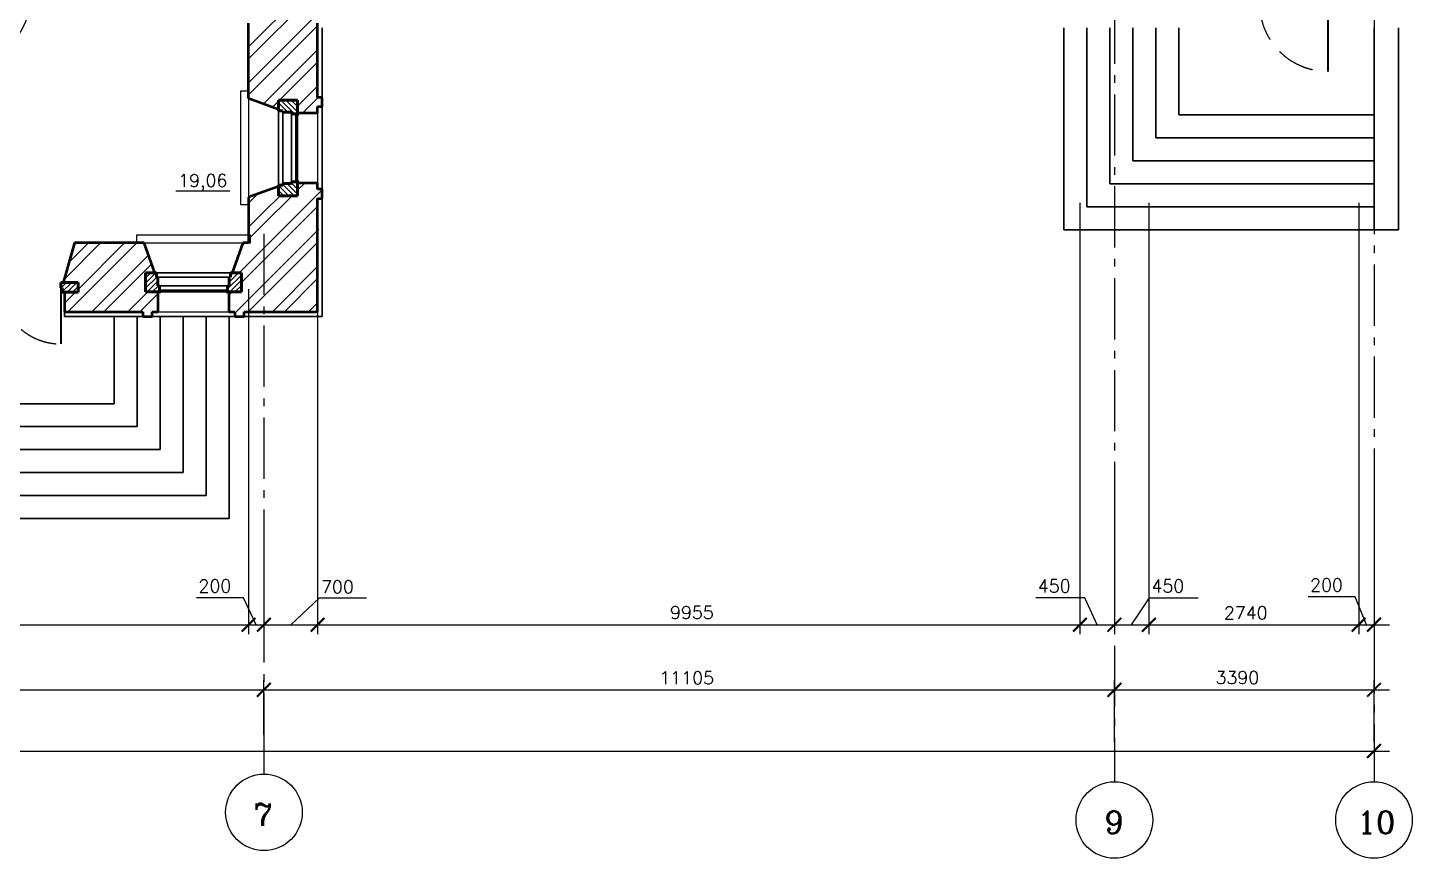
# Model space of a CAD drawing. Header units: millimetres. Extents: x 60 to 102290, y 34 to 65730.
# Drawn here: x 26999 to 45079, y 34 to 10881 of the extents above; entities that cross this region are included whole.
import ezdxf
from ezdxf.enums import TextEntityAlignment as Align

# ---------------------------------------------------------------- set-up
doc = ezdxf.new("R2010")
doc.units = ezdxf.units.MM
doc.linetypes.add('GOST2.303 4', pattern=[7, 5, -2, 0])
doc.linetypes.add('GOST2.303 6', pattern=[12, 8, -1.5, 1, -1.5])
for name, color, linetype in [('axes', 40, 'GOST2.303 6'), ('dim', 4, 'Continuous'), ('text', 177, 'Continuous')]:
    doc.layers.add(name, color=color, linetype=linetype)
doc.styles.add('GOST 2.304', font='romanc.shx', dxfattribs={"oblique": 15})

msp = doc.modelspace()

# ---------------------------------------------------------------- linework, layer by layer
at = {"lineweight": 25, "ltscale": 100}
for p, q in [((29884.3, 10632.8), (30921.5, 11670)), ((29884.3, 10475.6), (30963.4, 11554.7)), ((29884.3, 10161.3), (30924, 11201)), ((29884.3, 10004.2), (30784.3, 10904.2)), ((30079.5, 9885.1), (30784.3, 10589.8)), ((30287.6, 9936.1), (30784.3, 10432.7)), ((29784.3, 8566.1), (29784.3, 10056.1)), ((29784.3, 10056.1), (29884.3, 10056.1)), ((29884.3, 9956.1), (29884.1, 8666.1)), ((29884.3, 10056.1), (29884.3, 9956.1)), ((30524.3, 9858.4), (30784.3, 10118.4)), ((30594.1, 9771.1), (30784.3, 9961.2)), ((30194.7, 9843.2), (30274.3, 9922.7)), ((30274.3, 9899.1), (30397.3, 9776.1)), ((30274.3, 9831.8), (30310, 9796.1)), ((30304.7, 9936.1), (30484.7, 9756.1)), ((30372, 9936.1), (30524.3, 9783.8)), ((30439.4, 9936.1), (30524.3, 9851.2)), ((30506.7, 9936.1), (30524.3, 9918.5)), ((30784.6, 9771.1), (30784.1, 8851.1)), ((30501.3, 9739.5), (30504.7, 9736.1)), ((30498.9, 8866.1), (30524.1, 8840.9)), ((29884.1, 8589.6), (30004.3, 8709.8)), ((30084.3, 8475.5), (30294.9, 8686.1)), ((30084.3, 8318.3), (30452, 8686.1)), ((30274.1, 8821.5), (30409.5, 8686.1)), ((30274.1, 8754.1), (30342.1, 8686.1)), ((30274.1, 8686.8), (30274.8, 8686.1)), ((30274.3, 8194), (30844.4, 8764.1)), ((30330.1, 8832.8), (30476.9, 8686.1)), ((30384.2, 8846.1), (30524.1, 8706.2)), ((30445.1, 8852.5), (30524.1, 8773.5)), ((30524.1, 8758.1), (30617, 8851.1)), ((29884.3, 8566.1), (29784.3, 8566.1)), ((29884.3, 8666.1), (29884.3, 8566.1)), ((30568.5, 8331), (30784.1, 8546.7)), ((29884.2, 8275.4), (30084.3, 8475.5)), ((29927.9, 8161.9), (30084.3, 8318.3)), ((30524.3, 8286.8), (30568.5, 8331)), ((29909.3, 8171), (28419.9, 8171)), ((28419.9, 8171), (28419.9, 8071)), ((29704.3, 7152.5), (30802.8, 8251)), ((29761.3, 7681), (30274.3, 8194)), ((29789.3, 7551.8), (30403.5, 8166)), ((29884.3, 8118.3), (29927.9, 8161.9)), ((29909.3, 8071), (29909.3, 8171)), ((30403.5, 8166), (30524.3, 8286.8)), ((27474.6, 7594.5), (27951.2, 8071)), ((27522.6, 7171), (28422.6, 8071)), ((27536.5, 7813.5), (27794, 8071)), ((27656.3, 7461.8), (28265.5, 8071)), ((28419.9, 8071), (28519.9, 8071)), ((28519.3, 8071), (29809.3, 8071)), ((29793.4, 8027.4), (29837, 8071)), ((29809.3, 8071), (29909.3, 8071)), ((29879.9, 7171), (30784.3, 8075.4)), ((30839.9, 8131), (30844.6, 8135.7)), ((27836.9, 7171), (28577.3, 7911.4)), ((27994.1, 7171), (28619.2, 7796.2)), ((28674.7, 7681), (28539.3, 7545.6)), ((28607.3, 7681), (28539.3, 7613)), ((28540, 7681), (28539.3, 7680.3)), ((28686, 7625), (28539.3, 7478.3)), ((29789.3, 7650.7), (29609.3, 7470.6)), ((29752.3, 7681), (29629.3, 7558)), ((29685, 7681), (29649.3, 7645.3)), ((30194.3, 7171), (30784.3, 7761.1)), ((30351.4, 7171), (30784.3, 7603.9)), ((27439.6, 7553.5), (27431.3, 7545.2)), ((27507, 7553.5), (27438, 7484.5)), ((27574.3, 7553.5), (27451.3, 7430.5)), ((27479.3, 7284.8), (27623, 7428.5)), ((27641.7, 7553.5), (27516.7, 7428.5)), ((27656.3, 7500.8), (27584, 7428.5)), ((27656.3, 7433.4), (27651.4, 7428.5)), ((28308.4, 7171), (28568.4, 7431)), ((28699.3, 7570.9), (28559.4, 7431)), ((28705.8, 7510), (28626.8, 7431)), ((28719.3, 7456.2), (28694.1, 7431)), ((29592.7, 7454), (29589.3, 7450.6)), ((29624.3, 7386.8), (29668.5, 7431)), ((29789.3, 7583.3), (29637, 7431)), ((29789.3, 7515.9), (29704.4, 7431)), ((29789.3, 7448.6), (29771.7, 7431)), ((28465.6, 7171), (28704.3, 7409.8)), ((30665.7, 7171), (30784.3, 7289.6)), ((28704.3, 7171), (29624.3, 7171)), ((29819.9, 7111), (29824.3, 7115.4))]:
    msp.add_line(p, q, dxfattribs=at)
at = {"lineweight": 40, "ltscale": 100}
for p, q in [((43974.3, 11201), (43974.3, 10311)), ((27431.3, 7553.5), (27431.3, 6751.5))]:
    msp.add_line(p, q, dxfattribs=at)
at = {"lineweight": 53, "ltscale": 100}
for p, q in [((29884.3, 9956.1), (29884.3, 10941)), ((30784.3, 9971.1), (30784.3, 10941)), ((30274.3, 9814.2), (29884.3, 9956.1)), ((30844.6, 9971.1), (30784.3, 9971.1)), ((30844.6, 9851.1), (30844.6, 9971.1)), ((30534.6, 9771.1), (30524.3, 9771.1)), ((30524.3, 9771.1), (30784.3, 9771.1)), ((30784.3, 9771.1), (30784.3, 9851.1)), ((30784.3, 9851.1), (30844.6, 9851.1)), ((30274.1, 8807.9), (29884.1, 8666.1)), ((30784.4, 8851.1), (30524.1, 8851.1)), ((30784.4, 8771.1), (30784.4, 8851.1)), ((30844.4, 8771.1), (30784.4, 8771.1)), ((30844.4, 8651.1), (30844.4, 8771.1)), ((29884.1, 8666.1), (29884.3, 8071)), ((30784.3, 7171), (30784.1, 8651.1)), ((30784.1, 8651.1), (30844.4, 8651.1)), ((27609.3, 8071), (27479.3, 7611)), ((28519.3, 8071), (27609.3, 8071)), ((28639.3, 7741), (28519.3, 8071)), ((29809.3, 8071), (29667.5, 7681)), ((29884.3, 8071), (29809.3, 8071)), ((27479.3, 7611), (27463, 7553.5)), ((28661.1, 7681), (28639.3, 7741)), ((27479.3, 7421), (27479.3, 7428.5)), ((27479.3, 7428.5), (27479.3, 7171)), ((28704.3, 7171), (28704.3, 7431)), ((29624.3, 7421), (29624.3, 7431)), ((29624.3, 7431), (29624.3, 7171)), ((27479.3, 7171), (28504.3, 7171)), ((28504.3, 7171), (28504.3, 7111)), ((28504.3, 7111), (28624.3, 7111)), ((28624.3, 7111), (28624.3, 7171)), ((28624.3, 7171), (28704.3, 7171)), ((29624.3, 7171), (29704.3, 7171)), ((29704.3, 7171), (29704.3, 7111)), ((29704.3, 7111), (29824.3, 7111)), ((29824.3, 7111), (29824.3, 7171)), ((29824.3, 7171), (30784.3, 7171))]:
    msp.add_line(p, q, dxfattribs=at)
at = {"lineweight": 30, "ltscale": 100}
for p, q in [((30844.6, 10881.2), (30844.6, 7111)), ((40529.3, 10881), (40529.3, 8241)), ((40829.3, 10881), (40829.3, 8541)), ((41129.3, 10881), (41129.3, 8841)), ((41429.3, 10881), (41429.3, 9141)), ((41729.3, 10881), (41729.3, 9441)), ((42029.3, 10881), (42029.3, 9741)), ((44583.2, 10881), (44583.2, 8241)), ((44899.8, 8241), (44899.8, 10881)), ((29884.3, 9956.1), (30004.3, 9912.4)), ((30274.3, 9796.1), (30274.1, 8826.1)), ((30330.3, 9776.1), (30330.1, 8846.1)), ((30445.3, 9756.1), (30445.1, 8866.1)), ((30501.3, 9736.1), (30501.1, 8886.1)), ((30524.3, 9736.1), (30524.1, 8886.1)), ((42029.3, 9741), (44583.2, 9741)), ((41729.3, 9441), (44379.3, 9441)), ((44379.3, 9441), (44583.2, 9441)), ((41429.3, 9141), (44379.3, 9141)), ((44379.3, 9141), (44583.2, 9141)), ((30014.1, 8713.3), (30274.1, 8807.9)), ((41129.3, 8841), (44379.3, 8841)), ((44379.3, 8841), (44583.2, 8841)), ((40829.3, 8541), (44379.3, 8541)), ((44379.3, 8541), (44583.2, 8541)), ((40529.3, 8241), (44379.3, 8241)), ((44379.3, 8241), (44899.8, 8241)), ((27544.6, 7842.3), (27609.3, 8071)), ((27479.3, 7611), (27535.8, 7811)), ((29762, 7941), (29667.5, 7681)), ((29649.3, 7681), (28679.3, 7681)), ((29629.3, 7625), (28699.3, 7625)), ((28704.3, 7171), (28704.3, 7421)), ((29609.3, 7510), (28719.3, 7510)), ((29589.3, 7454), (28739.3, 7454)), ((29589.3, 7431), (28739.3, 7431)), ((29624.3, 7171), (29624.3, 7421)), ((29624.3, 7421), (29624.3, 7301)), ((27479.3, 7171), (27479.3, 7111)), ((27599.3, 7171), (27479.3, 7171)), ((27479.3, 7111), (30844.6, 7111)), ((27674.3, 7171), (27924.3, 7171)), ((27934.3, 7171), (28184.3, 7171)), ((28129.3, 5971), (28129.3, 7111)), ((28429.3, 5671), (28429.3, 7111)), ((28729.3, 5371), (28729.3, 7111)), ((29029.3, 5071), (29029.3, 7111)), ((29329.3, 4771), (29329.3, 7111)), ((29629.3, 4471), (29629.3, 7111)), ((25129.3, 5971), (27479.3, 5971)), ((27479.3, 5971), (28129.3, 5971)), ((24829.3, 5671), (27479.3, 5671)), ((27479.3, 5671), (28429.3, 5671)), ((24529.3, 5371), (27479.3, 5371)), ((27479.3, 5371), (28729.3, 5371)), ((24229.3, 5071), (27479.3, 5071)), ((27479.3, 5071), (29029.3, 5071)), ((23929.3, 4771), (27479.3, 4771)), ((27479.3, 4771), (29329.3, 4771)), ((23629.3, 4471), (27479.3, 4471)), ((27479.3, 4471), (29629.3, 4471))]:
    msp.add_line(p, q, dxfattribs=at)
at = {"lineweight": 60, "ltscale": 100}
for p, q in [((30274.3, 9796.1), (30274.3, 9936.1)), ((30524.3, 9936.1), (30274.3, 9936.1)), ((30330.3, 9796.1), (30274.3, 9796.1)), ((30330.3, 9776.1), (30330.3, 9796.1)), ((30445.3, 9776.1), (30330.3, 9776.1)), ((30445.3, 9776.1), (30445.3, 9756.1)), ((30524.3, 9936.1), (30524.3, 9736.1)), ((30501.3, 9756.1), (30445.3, 9756.1)), ((30501.3, 9756.1), (30501.3, 9736.1)), ((30524.3, 9736.1), (30501.3, 9736.1)), ((30501.1, 8866.1), (30445.1, 8866.1)), ((30445.1, 8846.1), (30445.1, 8866.1)), ((30524.1, 8886.1), (30501.1, 8886.1)), ((30501.1, 8866.1), (30501.1, 8886.1)), ((30524.1, 8686.1), (30524.1, 8886.1)), ((30274.1, 8826.1), (30274.1, 8686.1)), ((30330.1, 8826.1), (30274.1, 8826.1)), ((30524.1, 8686.1), (30274.1, 8686.1)), ((30445.1, 8846.1), (30330.1, 8846.1)), ((30330.1, 8846.1), (30330.1, 8826.1)), ((28679.3, 7681), (28539.3, 7681)), ((28539.3, 7431), (28539.3, 7681)), ((28679.3, 7625), (28679.3, 7681)), ((28699.3, 7625), (28679.3, 7625)), ((28699.3, 7510), (28699.3, 7625)), ((29629.3, 7510), (29629.3, 7625)), ((29629.3, 7625), (29649.3, 7625)), ((29649.3, 7681), (29789.3, 7681)), ((29649.3, 7625), (29649.3, 7681)), ((29789.3, 7431), (29789.3, 7681)), ((27656.3, 7553.5), (27431.3, 7553.5)), ((27431.3, 7484.5), (27431.3, 7553.5)), ((27431.3, 7484.5), (27451.3, 7484.5)), ((27451.3, 7428.5), (27451.3, 7484.5)), ((27451.3, 7428.5), (27656.3, 7428.5)), ((27656.3, 7428.5), (27656.3, 7553.5)), ((28539.3, 7431), (28739.3, 7431)), ((28699.3, 7510), (28719.3, 7510)), ((28719.3, 7454), (28719.3, 7510)), ((28719.3, 7454), (28739.3, 7454)), ((28739.3, 7431), (28739.3, 7454)), ((29589.3, 7431), (29589.3, 7454)), ((29609.3, 7454), (29589.3, 7454)), ((29789.3, 7431), (29589.3, 7431)), ((29609.3, 7454), (29609.3, 7510)), ((29629.3, 7510), (29609.3, 7510))]:
    msp.add_line(p, q, dxfattribs=at)
at = {"linetype": 'GOST2.303 4', "ltscale": 100}
for centre, radius, start, end in [((26084.6, 11323.2), 959.7, 270, 0.01794), ((43974.3, 11201), 890, 180, 270), ((27431.3, 7553.5), 802, 180, 270)]:
    msp.add_arc(centre, radius, start, end, dxfattribs=at)
at = {"layer": 'axes', "ltscale": 100, "extrusion": (1, 0, 0)}
for p, q in [((44579.3, 25786.7), (44579.3, 1534.2)), ((41189.3, 19610.5), (41189.3, 1534.2)), ((30084.3, 8190.6), (30084.3, 1634.2)), ((30084.3, 1634.2), (30084.3, 1134.2)), ((41189.3, 1534.2), (41189.3, 1034.2)), ((44579.3, 1534.2), (44579.3, 1034.2))]:
    msp.add_line(p, q, dxfattribs=at)
at = {"layer": 'axes', "color": 18, "linetype": 'Continuous', "true_color": 0x000000}
for centre in [(30084.3, 634.2), (41189.3, 534.2), (44579.3, 534.2)]:
    msp.add_circle(centre, 500, dxfattribs=at)
at = {"layer": 'dim', "ltscale": 100}
for p, q in [((40739.3, 8595.2), (40739.3, 2959.2)), ((40739.3, 8595.2), (40739.3, 2959.2)), ((41639.3, 8595.2), (41639.3, 2959.2)), ((41639.3, 8595.2), (41639.3, 2959.2)), ((44379.3, 8595.2), (44379.3, 2959.2)), ((29884.3, 7465.2), (29884.3, 2959.2)), ((29884.3, 7465.2), (29884.3, 2959.2)), ((30784.3, 7465.2), (30784.3, 2959.2)), ((30784.3, 7465.2), (30784.3, 2959.2)), ((44379.3, 7391.7), (44379.3, 2959.2)), ((41189.3, 5143.2), (41189.3, 2959.2)), ((41189.3, 5143.2), (41189.3, 2959.2)), ((44579.3, 5143.2), (44579.3, 2959.2)), ((44579.3, 5143.2), (44579.3, 2959.2)), ((30084.3, 3824.2), (30084.3, 2959.2)), ((30084.3, 3824.2), (30084.3, 2959.2)), ((44479.3, 3084.2), (44332.1, 3447.2)), ((29816.7, 3434.2), (29204.2, 3434.2)), ((29984.3, 3084.2), (29816.7, 3434.2)), ((30434.3, 3084.2), (30811, 3434.2)), ((30811, 3434.2), (31423.5, 3434.2)), ((40801.8, 3434.2), (40164.3, 3434.2)), ((40964.3, 3084.2), (40801.8, 3434.2)), ((41414.3, 3084.2), (41647.6, 3434.2)), ((41647.6, 3434.2), (42285.1, 3434.2)), ((29684.3, 3084.2), (30284.3, 3084.2)), ((29884.3, 3084.2), (30984.3, 3084.2)), ((40539.3, 3084.2), (41389.3, 3084.2)), ((40989.3, 3084.2), (41839.3, 3084.2)), ((44179.3, 3084.2), (44779.3, 3084.2)), ((30084.3, 1646.7), (30084.3, 2359.2)), ((30084.3, 1646.7), (30084.3, 2359.2)), ((41189.3, 1546.7), (41189.3, 2359.2)), ((41189.3, 1546.7), (41189.3, 2359.2)), ((44579.3, 1546.7), (44579.3, 2359.2)), ((40989.3, 2234.2), (44779.3, 2234.2)), ((44579.3, 1715.5), (44579.3, 1309.2))]:
    msp.add_line(p, q, dxfattribs=at)
at = {"layer": 'dim'}
for p, q in [((44332.1, 3447.2), (43719.6, 3447.2)), ((23044.3, 3084.2), (30084.3, 3084.2)), ((30584.3, 3084.2), (40939.3, 3084.2)), ((41439.3, 3084.2), (44579.3, 3084.2)), ((22844.3, 2234.2), (30284.3, 2234.2)), ((29884.3, 2234.2), (41389.3, 2234.2)), ((7179.6, 1434.2), (44779.3, 1434.2))]:
    msp.add_line(p, q, dxfattribs=at)
at = {"layer": 'dim', "const_width": 27}
for points in [[(29794.3, 2994.2), (29974.3, 3174.2)], [(29974.3, 3174.2), (29794.3, 2994.2)], [(29994.3, 2994.2), (30174.3, 3174.2)], [(30174.3, 3174.2), (29994.3, 2994.2)], [(30694.3, 2994.2), (30874.3, 3174.2)], [(30874.3, 3174.2), (30694.3, 2994.2)], [(40649.3, 2994.2), (40829.3, 3174.2)], [(40829.3, 3174.2), (40649.3, 2994.2)], [(41099.3, 2994.2), (41279.3, 3174.2)], [(41279.3, 3174.2), (41099.3, 2994.2)], [(41549.3, 2994.2), (41729.3, 3174.2)], [(41729.3, 3174.2), (41549.3, 2994.2)], [(44289.3, 2994.2), (44469.3, 3174.2)], [(44469.3, 3174.2), (44289.3, 2994.2)], [(44489.3, 2994.2), (44669.3, 3174.2)], [(44669.3, 3174.2), (44489.3, 2994.2)], [(29994.3, 2144.2), (30174.3, 2324.2)], [(30174.3, 2324.2), (29994.3, 2144.2)], [(41099.3, 2144.2), (41279.3, 2324.2)], [(41279.3, 2324.2), (41099.3, 2144.2)], [(44489.3, 2144.2), (44669.3, 2324.2)], [(44489.3, 1344.2), (44669.3, 1524.2)]]:
    msp.add_lwpolyline(points, dxfattribs=at)
at = {"layer": 'text', "linetype": 'Continuous', "ltscale": 50}
msp.add_line((28932.3, 8752.7), (29638, 8752.7), dxfattribs=at)

# ---------------------------------------------------------------- texts
at = {"layer": 'axes', "color": 18, "linetype": 'Continuous', "true_color": 0x000000, "style": 'GOST 2.304'}
for s, height, p in [('7', 291.7, (29948.6, 459.2)), ('9', 291.7, (41058, 359.2)), ('10', 291.67, (44356.1, 359.2))]:
    msp.add_text(s, height=height, dxfattribs=at).set_placement(p)
at = {"layer": 'dim', "style": 'GOST 2.304'}
for s, p in [('200', (29229.2, 3506.4)), ('700', (30829.8, 3496.7)), ('450', (40189.3, 3507.1)), ('450', (41672.6, 3507.1)), ('200', (43744.6, 3519.4)), ('9955', (35386.1, 3161.2)), ('2740', (42618.6, 3156.4)), ('11105', (35247.2, 2307.1)), ('3390', (42509.3, 2311.2))]:
    msp.add_text(s, height=166.67, dxfattribs=at).set_placement(p)
at = {"layer": 'text', "linetype": 'Continuous', "ltscale": 50, "style": 'GOST 2.304'}
msp.add_text('19,06', height=166.67, dxfattribs=at).set_placement((29285.2, 8885.2), align=Align.MIDDLE_CENTER)

doc.saveas('drawing.dxf')
